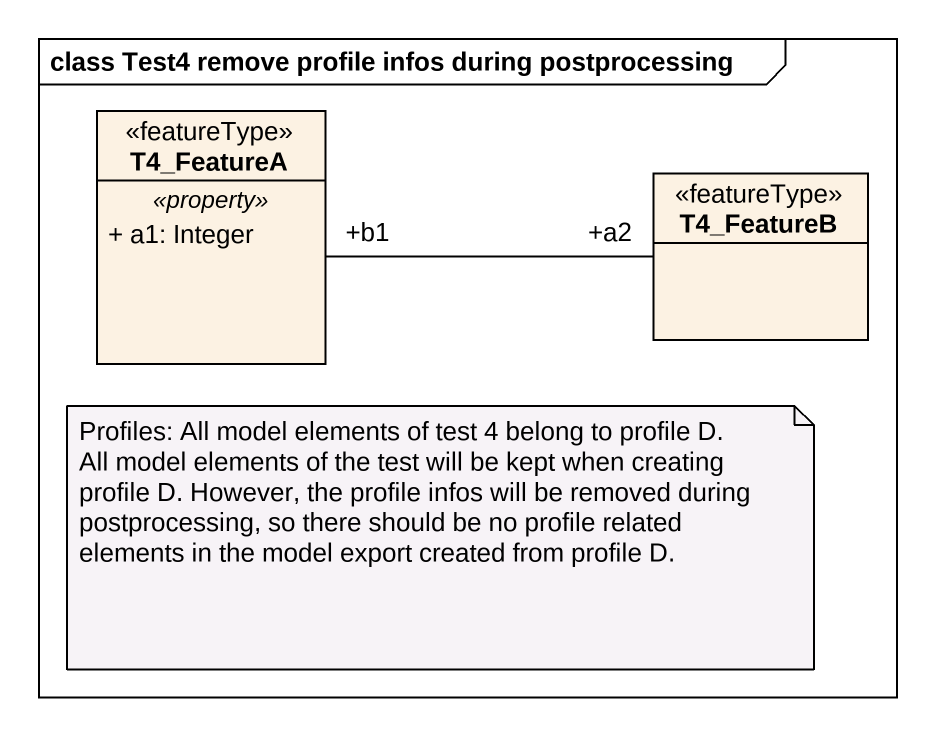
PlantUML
@startuml
mainframe class Test4 remove profile infos during postprocessing
hide circle
hide empty members
skinparam classAttributeIconSize 0
class T4_FeatureA <<featureType>> {
  .. <<property>> ..
  + a1: Integer
}
class T4_FeatureB <<featureType>>
T4_FeatureB "+a2" -left- "+b1" T4_FeatureA
note as N1
  Profiles: All model elements of test 4 belong to profile D.
  All model elements of the test will be kept when creating profile D. However, the profile infos will be removed during postprocessing, so there should be no profile related elements in the model export created from profile D.
end note
@enduml
